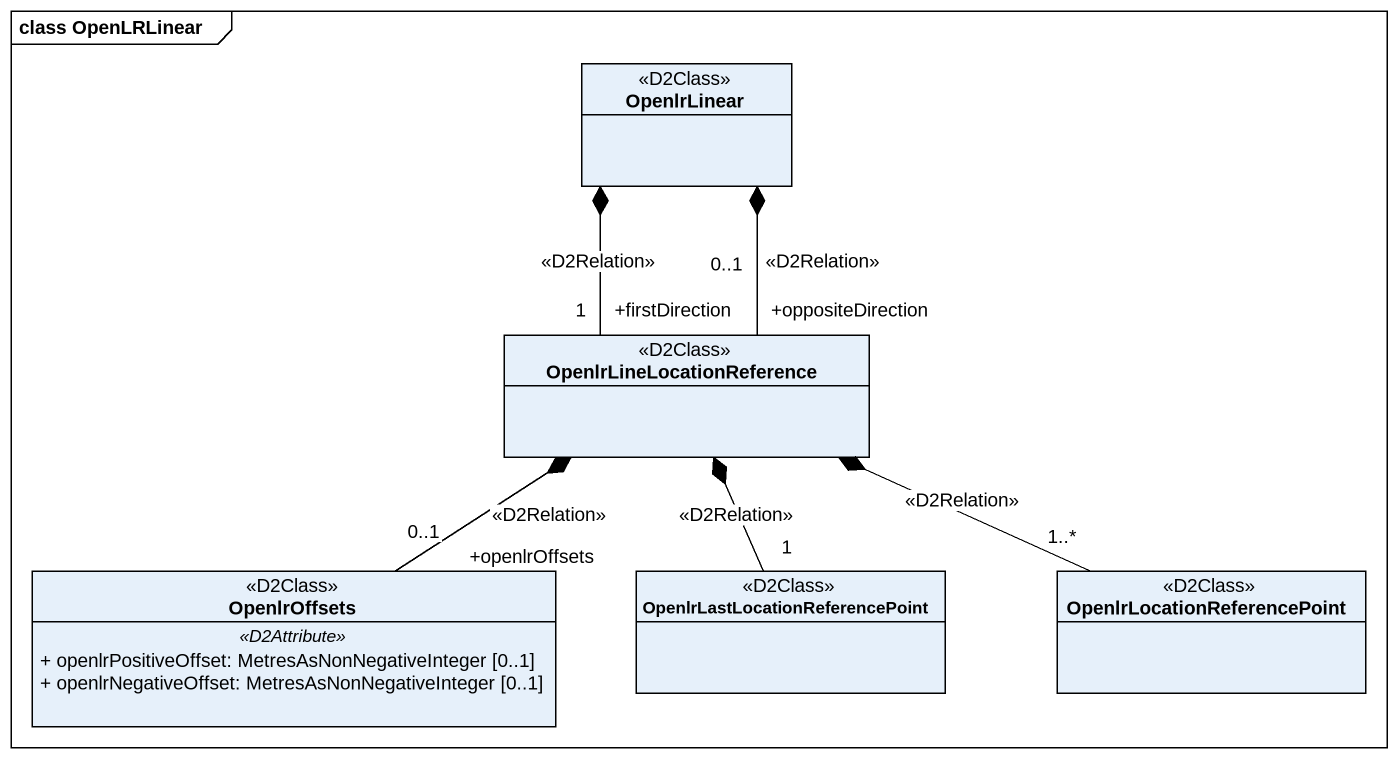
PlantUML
@startuml
mainframe class OpenLRLinear
hide circle
hide empty members
skinparam classAttributeIconSize 0
class OpenlrLinear <<D2Class>>
class OpenlrLineLocationReference <<D2Class>>
class OpenlrOffsets <<D2Class>> {
  .. <<D2Attribute>> ..
  + openlrPositiveOffset: MetresAsNonNegativeInteger [0..1]
  + openlrNegativeOffset: MetresAsNonNegativeInteger [0..1]
}
class "OpenlrLastLocationReferencePoint" as OpenlrLastLocationReferenceP <<D2Class>>
class OpenlrLocationReferencePoint <<D2Class>>
OpenlrLineLocationReference "+firstDirection\n1" -up-* OpenlrLinear : <<D2Relation>>
OpenlrLineLocationReference "+oppositeDirection\n0..1" -up-* OpenlrLinear : <<D2Relation>>
OpenlrOffsets "+openlrOffsets\n0..1" -up-* OpenlrLineLocationReference : <<D2Relation>>
OpenlrLastLocationReferenceP "1" -up-* OpenlrLineLocationReference : <<D2Relation>>
OpenlrLocationReferencePoint "1..*" -left-* OpenlrLineLocationReference : <<D2Relation>>
@enduml
